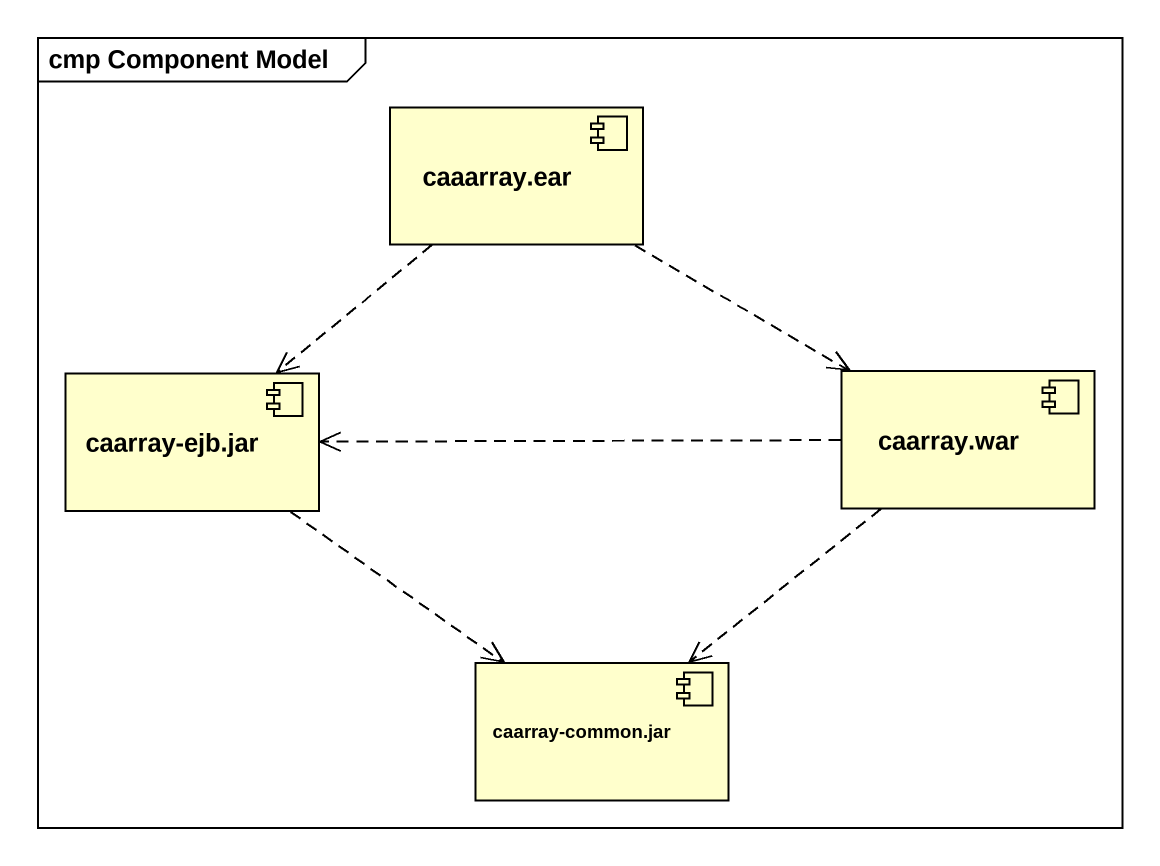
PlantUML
@startuml
mainframe cmp Component Model
component "caaarray.ear" as caaarray_ear
component "caarray-ejb.jar" as caarray_ejb_jar
component "caarray.war" as caarray_war
component "caarray-common.jar" as caarray_common_jar
caaarray_ear ..> caarray_ejb_jar
caaarray_ear .right.> caarray_war
caarray_ejb_jar ..> caarray_common_jar
caarray_war .left.> caarray_ejb_jar
caarray_war ..> caarray_common_jar
@enduml
